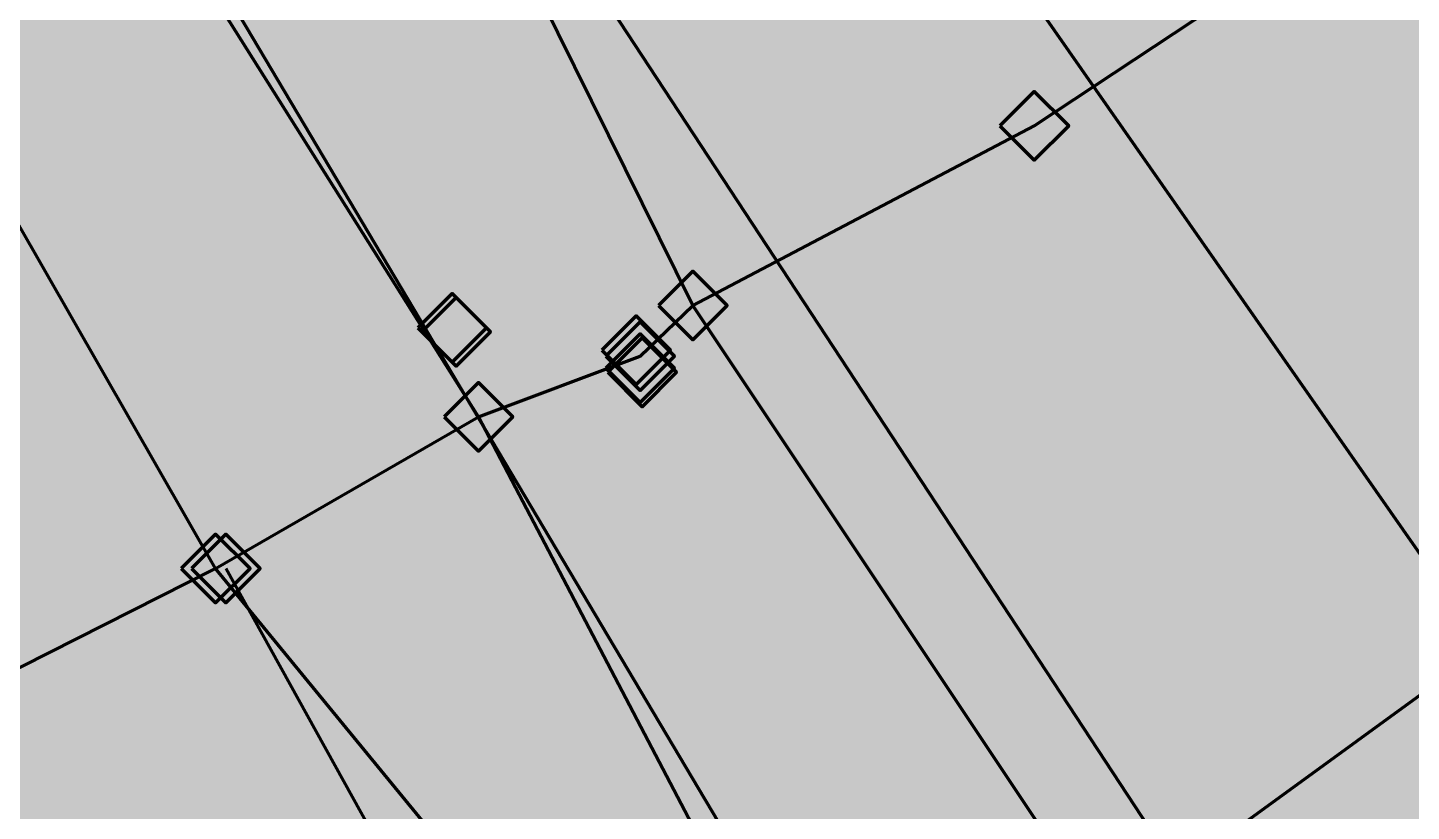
# Model space of a CAD drawing. Header units: inches. Extents: x 0 to 458, y -2 to 321.
# Drawn here: x 98.8 to 155.9, y 208.1 to 240.4 of the extents above; entities that cross this region are included whole.
import ezdxf

# ---------------------------------------------------------------- set-up
doc = ezdxf.new("R2010")
doc.units = ezdxf.units.IN
doc.header["$MEASUREMENT"] = 0
doc.layers.add('H', color=7, linetype='CONTINUOUS', lineweight=100)
doc.layers.add('P', color=250, linetype='CONTINUOUS', lineweight=100)

msp = doc.modelspace()

# ---------------------------------------------------------------- hatches: boundary and pattern name
at = {"layer": 'H', "linetype": 'Continuous'}
for color, points in [(7, [(-0.167, 296.167), (421, 296.167), (421, -1.833), (-0.167, -1.833)]), (0, [(142.917, 237.583), (142.833, 237.083), (142.583, 236.667), (142.167, 236.417), (141.75, 236.333), (141.333, 236.417), (140.917, 236.667), (140.667, 237.167), (140.5, 238), (140.667, 238.917), (140.917, 239.583), (141.417, 240), (142.167, 240.167), (142.417, 240.167), (142.583, 240.083), (142.583, 239.583), (142.417, 239.667), (142.083, 239.75), (141.333, 239.417), (141, 238.5), (141.417, 238.667), (141.833, 238.75), (142.167, 238.75), (142.5, 238.5), (142.833, 238.167), (142.917, 237.583), (142.417, 237.583), (142.333, 238), (142.167, 238.25), (141.917, 238.333), (141.667, 238.333), (141.333, 238.333), (141, 238.167), (141, 238.083), (141, 237.917), (141.083, 237.333), (141.25, 236.917), (141.5, 236.75), (141.75, 236.75), (142.25, 236.917), (142.417, 237.583), (142.917, 237.583), (145.167, 238.583), (145.083, 239.167), (144.833, 239.583), (144.667, 239.667), (144.417, 239.75), (143.917, 239.5), (143.75, 238.917), (143.833, 238.5), (144, 238.25), (144.25, 238.167), (144.5, 238.167), (144.833, 238.167), (145.083, 238.333), (145.167, 238.417), (145.167, 238.583), (142.917, 237.583), (143.25, 238.917), (143.333, 239.417), (143.583, 239.833), (144, 240.083), (144.417, 240.167), (144.833, 240.083), (145.25, 239.833), (145.5, 239.333), (145.583, 238.5), (145.5, 237.583), (145.25, 236.917), (144.75, 236.5), (144, 236.333), (143.75, 236.333), (143.583, 236.417), (143.583, 236.833), (143.75, 236.833), (144.083, 236.75), (144.833, 237.083), (145.083, 238), (144.75, 237.833), (144.333, 237.75), (144, 237.75), (143.667, 237.917), (143.333, 238.333), (143.25, 238.917), (142.917, 237.583), (146.917, 236.417), (146.333, 236.417), (146.333, 237.083), (146.917, 237.083), (146.917, 236.417), (142.917, 237.583), (149.917, 237.583), (149.833, 237.083), (149.583, 236.667), (149.167, 236.417), (148.667, 236.333), (148.167, 236.417), (147.667, 236.583), (147.667, 237.083), (147.75, 237.083), (147.917, 237), (148.167, 236.833), (148.417, 236.833), (148.667, 236.75), (149, 236.833), (149.167, 237), (149.333, 237.25), (149.417, 237.583), (149.333, 237.917), (149.167, 238.083), (148.917, 238.25), (148.583, 238.25), (148.167, 238.25), (147.833, 238.167), (147.833, 240.083), (149.833, 240.083), (149.833, 239.667), (148.333, 239.667), (148.333, 238.667), (148.5, 238.667), (148.667, 238.667), (149.167, 238.667), (149.5, 238.5), (149.75, 238.083), (149.917, 237.583), (142.917, 237.583), (152.167, 239.25), (152, 239.667), (151.5, 239.833), (151.083, 239.667), (150.917, 239.25), (151, 238.917), (151.25, 238.75), (151.5, 238.583), (151.75, 238.5), (152.083, 238.833), (152.167, 239.25), (142.917, 237.583), (152.25, 237.417), (152.167, 237.75), (151.833, 238), (151.583, 238.083), (151.25, 238.25), (150.917, 237.917), (150.833, 237.5), (151, 236.917), (151.5, 236.667), (152, 236.917), (152.25, 237.417), (142.917, 237.583), (151.5, 236.333), (151, 236.417), (150.667, 236.667), (150.417, 237), (150.333, 237.417), (150.5, 238), (151, 238.333), (151, 238.417), (150.583, 238.75), (150.417, 239.167), (150.75, 239.917), (151.5, 240.167), (152.333, 239.917), (152.667, 239.25), (152.5, 238.75), (152.083, 238.333), (152.583, 238), (152.75, 237.417), (152.417, 236.667), (151.5, 236.333)]), (0, [(97.417, 238.167), (95.833, 235), (95.25, 235), (97, 238.25), (95.083, 238.25), (95.083, 238.667), (97.417, 238.667), (97.417, 238.167), (100.083, 235), (97.833, 235), (97.833, 235.5), (98.333, 236), (98.75, 236.417), (99.333, 237.167), (99.5, 237.75), (99.417, 238), (99.25, 238.167), (99.083, 238.333), (98.833, 238.333), (98.583, 238.333), (98.333, 238.25), (98.083, 238.083), (97.917, 238), (97.917, 238.5), (98.333, 238.667), (98.833, 238.75), (99.667, 238.5), (100, 237.75), (99.917, 237.333), (99.75, 237), (99.583, 236.667), (99.25, 236.417), (98.75, 235.833), (98.333, 235.417), (100.083, 235.417), (100.083, 235), (97.417, 238.167), (101.417, 235), (100.833, 235), (100.833, 235.75), (101.417, 235.75), (101.417, 235), (97.417, 238.167), (104.5, 238.167), (102.917, 235), (102.333, 235), (104, 238.25), (102.167, 238.25), (102.167, 238.667), (104.5, 238.667), (104.5, 238.167), (97.417, 238.167), (107, 235), (105.25, 235), (105.25, 235.417), (105.917, 235.417), (105.917, 237.833), (105.25, 237.833), (105.25, 238.167), (105.75, 238.333), (106, 238.667), (106.333, 238.667), (106.333, 235.417), (107, 235.417), (107, 235)]), (0, [(138.917, 236.333), (140.333, 234.917), (141.75, 236.333), (140.333, 237.75)]), (0, [(128.833, 230.083), (128.833, 229.833), (128.75, 229.583), (128.667, 229.417), (128.5, 229.167), (128.333, 229.083), (128.167, 228.917), (127.917, 228.917), (127.667, 228.833), (127.417, 228.917), (127.25, 228.917), (126.917, 229.167), (126.75, 229.417), (126.583, 229.75), (126.5, 230.083), (126.5, 230.333), (126.5, 230.583), (126.5, 230.75), (126.5, 231), (126.583, 231.417), (126.667, 231.75), (126.917, 232.083), (127.083, 232.333), (127.417, 232.5), (127.75, 232.667), (128.167, 232.667), (128.333, 232.667), (128.5, 232.583), (128.5, 232.167), (128.333, 232.25), (128.083, 232.25), (127.833, 232.25), (127.667, 232.167), (127.333, 231.917), (127.167, 231.75), (127.083, 231.583), (127, 231.333), (127, 231), (127.333, 231.25), (127.75, 231.25), (128.083, 231.25), (128.25, 231.167), (128.5, 231.083), (128.667, 230.917), (128.75, 230.667), (128.833, 230.417), (128.833, 230.083), (128.333, 230.083), (128.333, 230.333), (128.333, 230.5), (128.083, 230.75), (127.917, 230.833), (127.667, 230.833), (127.333, 230.833), (127, 230.667), (127, 230.583), (127, 230.417), (127, 230.083), (127.083, 229.833), (127.167, 229.583), (127.25, 229.5), (127.417, 229.333), (127.667, 229.25), (128, 229.333), (128.167, 229.5), (128.333, 229.75), (128.333, 230.083), (128.833, 230.083), (131.083, 231.083), (131.083, 231.417), (131, 231.667), (130.917, 231.917), (130.833, 232.083), (130.583, 232.25), (130.333, 232.25), (130.083, 232.25), (129.917, 232.083), (129.75, 231.75), (129.667, 231.417), (129.75, 231.25), (129.75, 231.083), (129.917, 230.75), (130.167, 230.667), (130.417, 230.667), (130.75, 230.75), (131.083, 230.833), (131.083, 231), (131.083, 231.083), (128.833, 230.083), (129.167, 231.417), (129.25, 231.667), (129.25, 231.917), (129.417, 232.167), (129.5, 232.333), (129.75, 232.5), (129.917, 232.583), (130.167, 232.667), (130.333, 232.667), (130.583, 232.667), (130.833, 232.583), (131.167, 232.333), (131.333, 232.083), (131.5, 231.833), (131.583, 231.417), (131.583, 231.25), (131.583, 231), (131.583, 230.583), (131.5, 230.167), (131.333, 229.75), (131.167, 229.417), (130.917, 229.167), (130.667, 229), (130.333, 228.917), (129.917, 228.833), (129.75, 228.917), (129.5, 228.917), (129.5, 229.417), (129.75, 229.333), (130, 229.25), (130.25, 229.333), (130.417, 229.333), (130.75, 229.583), (130.917, 229.75), (131, 230), (131, 230.25), (131.083, 230.5), (130.833, 230.417), (130.667, 230.333), (130.333, 230.25), (129.917, 230.333), (129.583, 230.5), (129.417, 230.667), (129.333, 230.833), (129.25, 231.083), (129.167, 231.417), (128.833, 230.083), (132.833, 228.917), (132.25, 228.917), (132.25, 229.667), (132.833, 229.667), (132.833, 228.917), (128.833, 230.083), (135.333, 231.75), (135.333, 232), (135.167, 232.167), (135, 232.25), (134.75, 232.333), (134.5, 232.25), (134.25, 232.167), (134.167, 232), (134.083, 231.75), (134.167, 231.5), (134.5, 231.25), (134.667, 231.167), (135, 231), (135.167, 231.167), (135.25, 231.333), (135.333, 231.5), (135.333, 231.75), (128.833, 230.083), (135.417, 229.917), (135.417, 230.083), (135.333, 230.25), (135.167, 230.417), (135, 230.5), (134.75, 230.667), (134.417, 230.75), (134.25, 230.583), (134.167, 230.417), (134.083, 230.25), (134, 230), (134.083, 229.667), (134.25, 229.417), (134.417, 229.25), (134.75, 229.25), (135, 229.25), (135.25, 229.417), (135.333, 229.583), (135.417, 229.917), (128.833, 230.083), (134.75, 228.833), (134.5, 228.833), (134.25, 228.917), (134, 229), (133.833, 229.167), (133.583, 229.5), (133.5, 229.917), (133.583, 230.25), (133.667, 230.5), (133.917, 230.75), (134.167, 230.917), (133.917, 231.083), (133.75, 231.25), (133.667, 231.5), (133.583, 231.75), (133.667, 232.083), (133.917, 232.417), (134.25, 232.583), (134.5, 232.667), (134.75, 232.667), (135, 232.667), (135.167, 232.583), (135.5, 232.417), (135.75, 232.083), (135.833, 231.75), (135.75, 231.5), (135.667, 231.25), (135.5, 231.083), (135.25, 230.917), (135.25, 230.833), (135.583, 230.667), (135.75, 230.5), (135.917, 230.25), (135.917, 229.917), (135.917, 229.75), (135.833, 229.5), (135.75, 229.333), (135.583, 229.167), (135.167, 228.917), (135, 228.833), (134.75, 228.833), (128.833, 230.083), (138.667, 232.083), (137.083, 228.917), (136.583, 228.917), (138.25, 232.167), (136.333, 232.167), (136.333, 232.583), (138.667, 232.583), (138.667, 232.083)]), (0, [(106.333, 228.917), (106.333, 228.583), (106.25, 228.333), (106.167, 228.167), (106, 228), (105.833, 227.833), (105.667, 227.75), (105.417, 227.667), (105.167, 227.583), (104.917, 227.667), (104.75, 227.667), (104.417, 227.917), (104.25, 228.167), (104.083, 228.5), (104, 228.833), (104, 229.083), (104, 229.333), (104, 229.5), (104, 229.75), (104.083, 230.167), (104.167, 230.5), (104.333, 230.833), (104.583, 231.083), (104.917, 231.25), (105.25, 231.417), (105.583, 231.417), (105.833, 231.417), (106, 231.417), (106, 230.917), (105.833, 231), (105.583, 231), (105.333, 231), (105.167, 230.917), (104.833, 230.667), (104.667, 230.5), (104.583, 230.333), (104.5, 230.083), (104.5, 229.75), (104.833, 230), (105.25, 230), (105.583, 230), (105.75, 229.917), (105.917, 229.833), (106.167, 229.667), (106.25, 229.417), (106.333, 229.167), (106.333, 228.917), (105.833, 228.833), (105.833, 229.083), (105.75, 229.25), (105.583, 229.5), (105.417, 229.583), (105.167, 229.667), (104.833, 229.583), (104.5, 229.417), (104.5, 229.333), (104.5, 229.167), (104.5, 228.833), (104.583, 228.583), (104.667, 228.417), (104.75, 228.25), (104.917, 228.083), (105.167, 228), (105.417, 228.083), (105.667, 228.25), (105.833, 228.5), (105.833, 228.833), (106.333, 228.917), (108.583, 229.833), (108.583, 230.167), (108.5, 230.5), (108.417, 230.667), (108.333, 230.833), (108.083, 231), (107.833, 231), (107.583, 231), (107.333, 230.833), (107.25, 230.583), (107.167, 230.167), (107.167, 230), (107.25, 229.833), (107.417, 229.583), (107.667, 229.417), (107.917, 229.417), (108.25, 229.5), (108.583, 229.667), (108.583, 229.75), (108.583, 229.833), (106.333, 228.917), (106.667, 230.167), (106.75, 230.417), (106.75, 230.667), (106.917, 230.917), (107, 231.083), (107.167, 231.25), (107.417, 231.333), (107.667, 231.417), (107.833, 231.417), (108.083, 231.417), (108.333, 231.333), (108.667, 231.083), (108.833, 230.833), (109, 230.583), (109, 230.167), (109.083, 230), (109.083, 229.75), (109, 229.333), (109, 228.917), (108.833, 228.5), (108.667, 228.25), (108.417, 228), (108.167, 227.75), (107.833, 227.667), (107.417, 227.667), (107.25, 227.667), (107, 227.667), (107, 228.167), (107.25, 228.083), (107.5, 228.083), (107.75, 228.083), (107.917, 228.167), (108.25, 228.333), (108.333, 228.583), (108.5, 228.75), (108.5, 229), (108.583, 229.25), (108.333, 229.167), (108.167, 229.083), (107.833, 229), (107.417, 229.083), (107.083, 229.25), (106.917, 229.417), (106.75, 229.583), (106.75, 229.833), (106.667, 230.167), (106.333, 228.917), (110.333, 227.667), (109.75, 227.667), (109.75, 228.417), (110.333, 228.417), (110.333, 227.667), (106.333, 228.917), (112.833, 230.5), (112.833, 230.75), (112.667, 230.917), (112.5, 231.083), (112.25, 231.083), (112, 231.083), (111.75, 230.917), (111.667, 230.75), (111.583, 230.5), (111.667, 230.25), (111.917, 230), (112.167, 229.917), (112.5, 229.75), (112.667, 229.917), (112.75, 230.083), (112.833, 230.333), (112.833, 230.5), (106.333, 228.917), (112.917, 228.667), (112.917, 228.917), (112.833, 229), (112.667, 229.167), (112.5, 229.333), (112.25, 229.417), (111.917, 229.5), (111.75, 229.417), (111.667, 229.167), (111.583, 229), (111.5, 228.75), (111.583, 228.417), (111.75, 228.167), (111.917, 228), (112.25, 228), (112.5, 228), (112.75, 228.167), (112.833, 228.417), (112.917, 228.667), (106.333, 228.917), (112.25, 227.583), (111.917, 227.667), (111.75, 227.667), (111.5, 227.833), (111.333, 227.917), (111.083, 228.25), (111, 228.75), (111.083, 229), (111.167, 229.25), (111.417, 229.5), (111.667, 229.667), (111.417, 229.833), (111.25, 230), (111.167, 230.25), (111.083, 230.5), (111.167, 230.833), (111.417, 231.167), (111.75, 231.417), (112, 231.417), (112.25, 231.417), (112.417, 231.417), (112.667, 231.417), (113, 231.167), (113.25, 230.917), (113.333, 230.5), (113.25, 230.25), (113.167, 230), (113, 229.833), (112.75, 229.667), (113, 229.5), (113.25, 229.25), (113.333, 229), (113.417, 228.75), (113.417, 228.5), (113.333, 228.25), (113.25, 228.083), (113.083, 227.917), (112.667, 227.667), (112.5, 227.667), (112.25, 227.583), (106.333, 228.917), (115.667, 229.833), (115.667, 230.167), (115.583, 230.5), (115.5, 230.667), (115.417, 230.833), (115.167, 231), (114.917, 231), (114.667, 231), (114.417, 230.833), (114.333, 230.583), (114.25, 230.167), (114.25, 230), (114.333, 229.833), (114.5, 229.583), (114.75, 229.417), (115, 229.417), (115.333, 229.5), (115.667, 229.667), (115.667, 229.75), (115.667, 229.833), (106.333, 228.917), (113.75, 230.167), (113.833, 230.667), (114.083, 231.083), (114.5, 231.333), (114.917, 231.417), (115.417, 231.333), (115.75, 231.083), (116, 230.583), (116.167, 229.75), (116, 228.917), (115.75, 228.25), (115.25, 227.75), (114.5, 227.667), (114.25, 227.667), (114.083, 227.667), (114.083, 228.167), (114.333, 228.083), (114.583, 228.083), (115.333, 228.333), (115.667, 229.25), (115.25, 229.083), (114.833, 229), (114.5, 229.083), (114.167, 229.25), (113.833, 229.583), (113.75, 230.167)]), (0, [(121.083, 230), (119.5, 226.917), (119, 226.917), (120.667, 230.167), (118.75, 230.167), (118.75, 230.583), (121.083, 230.583), (121.083, 230), (123.833, 228.75), (123.833, 228.5), (123.833, 228.25), (123.75, 227.833), (123.667, 227.583), (123.583, 227.25), (123.417, 227.083), (123.167, 226.917), (123, 226.833), (122.667, 226.833), (122.417, 226.833), (122.167, 226.917), (121.917, 227.083), (121.833, 227.25), (121.667, 227.583), (121.583, 227.917), (121.5, 228.25), (121.5, 228.5), (121.5, 228.75), (121.5, 229), (121.5, 229.167), (121.583, 229.583), (121.667, 229.917), (121.833, 230.167), (122, 230.333), (122.167, 230.5), (122.417, 230.583), (122.667, 230.667), (123, 230.583), (123.167, 230.5), (123.417, 230.333), (123.583, 230.167), (123.667, 229.917), (123.75, 229.583), (123.833, 229.167), (123.833, 229), (123.833, 228.75), (121.083, 230), (123.25, 227.583), (123.25, 227.833), (123.333, 228.083), (123.333, 228.417), (123.333, 228.75), (123.333, 229.083), (123.333, 229.417), (123.25, 229.667), (123.25, 229.833), (123, 230.167), (122.833, 230.167), (122.667, 230.25), (122.333, 230.167), (122.167, 229.833), (122.083, 229.667), (122, 229.333), (122, 229.083), (122, 228.75), (122, 228.333), (122, 228.083), (122.083, 227.833), (122.167, 227.583), (122.333, 227.333), (122.5, 227.25), (122.667, 227.25), (123, 227.333), (123.25, 227.583)]), (0, [(124.833, 228.917), (126.25, 227.5), (127.667, 228.917), (126.25, 230.333)]), (0, [(114.917, 228), (116.333, 226.583), (117.75, 228), (116.333, 229.417)]), (0, [(115.083, 227.833), (116.5, 226.417), (117.917, 227.833), (116.5, 229.25)]), (0, [(122.5, 227.083), (123.917, 225.667), (125.333, 227.083), (123.917, 228.5)]), (0, [(122.667, 226.833), (124.083, 225.417), (125.5, 226.833), (124.083, 228.25)]), (0, [(122.667, 226.333), (124.083, 224.917), (125.5, 226.333), (124.083, 227.75)]), (0, [(122.75, 226.167), (124.167, 224.75), (125.583, 226.167), (124.167, 227.583)]), (0, [(126.667, 223.917), (126.667, 223.667), (126.583, 223.417), (126.5, 223.167), (126.333, 223), (126.167, 222.833), (126, 222.75), (125.75, 222.667), (125.583, 222.667), (125.333, 222.667), (125.083, 222.75), (124.75, 223), (124.583, 223.25), (124.417, 223.5), (124.333, 223.917), (124.333, 224.083), (124.333, 224.333), (124.333, 224.583), (124.333, 224.75), (124.417, 225.167), (124.583, 225.583), (124.75, 225.833), (125, 226.083), (125.25, 226.333), (125.583, 226.417), (126, 226.5), (126.167, 226.417), (126.417, 226.417), (126.417, 225.917), (126.333, 225.917), (126.167, 226), (125.917, 226), (125.667, 226), (125.5, 226), (125.167, 225.75), (125, 225.583), (124.917, 225.333), (124.833, 225.083), (124.833, 224.833), (125.167, 225), (125.583, 225.083), (126, 225), (126.167, 225), (126.333, 224.833), (126.5, 224.667), (126.583, 224.5), (126.667, 224.25), (126.667, 223.917), (126.167, 223.917), (126.167, 224.083), (126.167, 224.25), (125.917, 224.5), (125.75, 224.667), (125.5, 224.667), (125.167, 224.583), (124.833, 224.5), (124.833, 224.333), (124.833, 224.25), (124.833, 223.917), (124.917, 223.583), (125, 223.417), (125.083, 223.25), (125.333, 223.083), (125.583, 223.083), (125.833, 223.083), (126, 223.25), (126.167, 223.5), (126.167, 223.917), (126.667, 223.917), (128.917, 224.917), (128.917, 225.25), (128.833, 225.5), (128.75, 225.667), (128.667, 225.833), (128.417, 226), (128.167, 226.083), (127.917, 226), (127.75, 225.833), (127.583, 225.583), (127.583, 225.25), (127.583, 225), (127.583, 224.833), (127.833, 224.583), (128, 224.5), (128.25, 224.417), (128.583, 224.5), (128.917, 224.667), (128.917, 224.75), (128.917, 224.917), (126.667, 223.917), (127.083, 225.167), (127.083, 225.5), (127.167, 225.75), (127.25, 225.917), (127.417, 226.083), (127.583, 226.25), (127.75, 226.333), (128, 226.417), (128.167, 226.5), (128.417, 226.417), (128.667, 226.417), (129, 226.167), (129.167, 225.917), (129.333, 225.583), (129.417, 225.25), (129.417, 225), (129.417, 224.75), (129.417, 224.333), (129.333, 223.917), (129.167, 223.583), (129, 223.25), (128.75, 223), (128.5, 222.833), (128.167, 222.667), (127.75, 222.667), (127.583, 222.667), (127.333, 222.75), (127.333, 223.167), (127.417, 223.167), (127.583, 223.083), (127.833, 223.083), (128.083, 223.083), (128.25, 223.167), (128.583, 223.417), (128.75, 223.583), (128.833, 223.75), (128.917, 224), (128.917, 224.333), (128.75, 224.167), (128.5, 224.083), (128.167, 224.083), (127.75, 224.083), (127.417, 224.25), (127.25, 224.417), (127.167, 224.667), (127.083, 224.917), (127.083, 225.167), (126.667, 223.917), (130.667, 222.75), (130.083, 222.75), (130.083, 223.417), (130.667, 223.417), (130.667, 222.75), (126.667, 223.917), (133.25, 224.917), (133.25, 225.25), (133.167, 225.5), (133.083, 225.667), (133, 225.833), (132.75, 226), (132.5, 226.083), (132.25, 226), (132, 225.833), (131.917, 225.583), (131.833, 225.25), (131.917, 225), (131.917, 224.833), (132.083, 224.583), (132.333, 224.5), (132.583, 224.417), (132.917, 224.5), (133.25, 224.667), (133.25, 224.75), (133.25, 224.917), (126.667, 223.917), (131.333, 225.167), (131.417, 225.5), (131.417, 225.75), (131.583, 225.917), (131.667, 226.083), (131.917, 226.25), (132.083, 226.333), (132.333, 226.417), (132.5, 226.5), (132.75, 226.417), (133, 226.417), (133.333, 226.167), (133.5, 225.917), (133.667, 225.583), (133.75, 225.25), (133.75, 225), (133.75, 224.75), (133.75, 224.333), (133.667, 223.917), (133.5, 223.583), (133.333, 223.25), (133.083, 223), (132.833, 222.833), (132.5, 222.667), (132.083, 222.667), (131.917, 222.667), (131.667, 222.75), (131.667, 223.167), (131.917, 223.083), (132.167, 223.083), (132.417, 223.083), (132.583, 223.167), (132.917, 223.417), (133, 223.583), (133.167, 223.75), (133.167, 224), (133.25, 224.333), (133, 224.167), (132.833, 224.083), (132.5, 224.083), (132.083, 224.083), (131.75, 224.25), (131.583, 224.417), (131.5, 224.667), (131.417, 224.917), (131.333, 225.167), (126.667, 223.917), (135.917, 225.5), (135.917, 225.75), (135.75, 225.917), (135.583, 226.083), (135.333, 226.083), (135.083, 226.083), (134.917, 226), (134.75, 225.833), (134.75, 225.583), (134.833, 225.25), (135.083, 225), (135.333, 224.917), (135.583, 224.833), (135.75, 225), (135.833, 225.167), (135.917, 225.333), (135.917, 225.5), (126.667, 223.917), (136, 223.667), (136, 223.917), (135.917, 224.083), (135.833, 224.167), (135.583, 224.333), (135.333, 224.417), (135.083, 224.583), (134.833, 224.417), (134.75, 224.25), (134.667, 224), (134.667, 223.75), (134.667, 223.5), (134.833, 223.25), (135.083, 223.083), (135.333, 223), (135.583, 223.083), (135.833, 223.167), (136, 223.417), (136, 223.667), (126.667, 223.917), (135.333, 222.667), (134.833, 222.75), (134.417, 223), (134.25, 223.333), (134.167, 223.75), (134.333, 224.25), (134.75, 224.667), (134.333, 225.083), (134.25, 225.5), (134.5, 226.167), (135.333, 226.5), (136.167, 226.25), (136.417, 225.583), (136.25, 225.083), (135.833, 224.667), (136.333, 224.333), (136.5, 223.75), (136.167, 223), (135.333, 222.667)]), (0, [(116, 224.333), (117.417, 222.917), (118.833, 224.333), (117.417, 225.75)]), (0, [(110.583, 221.917), (110.583, 221.667), (110.5, 221.417), (110.333, 221.167), (110.25, 221), (110.083, 220.833), (109.833, 220.75), (109.667, 220.667), (109.417, 220.667), (109.167, 220.667), (109, 220.75), (108.583, 221), (108.417, 221.25), (108.333, 221.5), (108.25, 221.917), (108.167, 222.083), (108.167, 222.333), (108.167, 222.583), (108.25, 222.833), (108.333, 223.25), (108.417, 223.583), (108.583, 223.917), (108.833, 224.167), (109.083, 224.333), (109.417, 224.417), (109.833, 224.5), (110.083, 224.5), (110.25, 224.417), (110.25, 223.917), (110.083, 224), (109.75, 224.083), (109.583, 224), (109.333, 224), (109, 223.75), (108.917, 223.583), (108.833, 223.333), (108.75, 223.083), (108.667, 222.833), (109.083, 223), (109.5, 223.083), (109.833, 223), (110, 223), (110.167, 222.833), (110.333, 222.667), (110.5, 222.5), (110.583, 222.25), (110.583, 221.917), (110.083, 221.917), (110.083, 222.083), (110, 222.333), (109.833, 222.583), (109.583, 222.667), (109.333, 222.667), (109, 222.667), (108.667, 222.5), (108.667, 222.333), (108.667, 222.25), (108.75, 221.917), (108.75, 221.667), (108.833, 221.417), (108.917, 221.25), (109.167, 221.083), (109.417, 221.083), (109.667, 221.083), (109.917, 221.25), (110, 221.583), (110.083, 221.917), (110.583, 221.917), (112.833, 222.917), (112.75, 223.25), (112.75, 223.5), (112.667, 223.75), (112.5, 223.833), (112.333, 224), (112.083, 224.083), (111.833, 224), (111.583, 223.833), (111.417, 223.583), (111.417, 223.25), (111.417, 223), (111.5, 222.833), (111.667, 222.583), (111.833, 222.5), (112.167, 222.5), (112.5, 222.5), (112.75, 222.667), (112.75, 222.75), (112.833, 222.917), (110.583, 221.917), (110.917, 223.25), (110.917, 223.5), (111, 223.75), (111.083, 223.917), (111.25, 224.167), (111.417, 224.25), (111.667, 224.417), (111.833, 224.5), (112.083, 224.5), (112.333, 224.5), (112.5, 224.417), (112.917, 224.167), (113.083, 223.917), (113.167, 223.583), (113.25, 223.25), (113.25, 223), (113.25, 222.833), (113.25, 222.333), (113.167, 221.917), (113.083, 221.583), (112.917, 221.25), (112.667, 221), (112.417, 220.833), (112.083, 220.75), (111.667, 220.667), (111.417, 220.667), (111.25, 220.75), (111.25, 221.167), (111.417, 221.167), (111.75, 221.083), (111.917, 221.083), (112.167, 221.167), (112.5, 221.417), (112.583, 221.583), (112.667, 221.833), (112.75, 222.083), (112.75, 222.333), (112.583, 222.167), (112.417, 222.167), (112, 222.083), (111.667, 222.083), (111.333, 222.25), (111.167, 222.417), (111, 222.667), (110.917, 222.917), (110.917, 223.25), (110.583, 221.917), (114.583, 220.75), (114, 220.75), (114, 221.417), (114.583, 221.417), (114.583, 220.75), (110.583, 221.917), (117.083, 222.917), (117.083, 223.25), (117.083, 223.5), (117, 223.75), (116.833, 223.833), (116.667, 224), (116.417, 224.083), (116.083, 224), (115.917, 223.833), (115.75, 223.583), (115.75, 223.25), (115.75, 223), (115.75, 222.833), (116, 222.583), (116.167, 222.5), (116.417, 222.5), (116.75, 222.5), (117.083, 222.667), (117.083, 222.75), (117.083, 222.917), (110.583, 221.917), (115.25, 223.25), (115.25, 223.5), (115.333, 223.75), (115.417, 223.917), (115.583, 224.167), (115.75, 224.25), (115.917, 224.417), (116.167, 224.5), (116.417, 224.5), (116.667, 224.5), (116.833, 224.417), (117.167, 224.167), (117.417, 223.917), (117.5, 223.583), (117.583, 223.25), (117.583, 223), (117.583, 222.833), (117.583, 222.333), (117.5, 221.917), (117.417, 221.583), (117.167, 221.25), (117, 221), (116.667, 220.833), (116.333, 220.75), (116, 220.667), (115.75, 220.667), (115.583, 220.75), (115.583, 221.167), (115.75, 221.167), (116, 221.083), (116.25, 221.083), (116.5, 221.167), (116.75, 221.417), (116.917, 221.583), (117, 221.833), (117.083, 222.083), (117.083, 222.333), (116.917, 222.167), (116.75, 222.167), (116.333, 222.083), (116, 222.083), (115.667, 222.25), (115.417, 222.417), (115.333, 222.667), (115.25, 222.917), (115.25, 223.25), (110.583, 221.917), (120.417, 221.917), (120.417, 221.667), (120.333, 221.417), (120.167, 221.167), (120.083, 221), (119.917, 220.833), (119.667, 220.75), (119.5, 220.667), (119.25, 220.667), (119, 220.667), (118.833, 220.75), (118.417, 221), (118.25, 221.25), (118.167, 221.5), (118.083, 221.917), (118, 222.083), (118, 222.333), (118, 222.583), (118.083, 222.833), (118.167, 223.25), (118.25, 223.583), (118.417, 223.917), (118.667, 224.167), (118.917, 224.333), (119.25, 224.417), (119.667, 224.5), (119.917, 224.5), (120.083, 224.417), (120.083, 223.917), (119.917, 224), (119.583, 224.083), (119.417, 224), (119.167, 224), (118.833, 223.75), (118.75, 223.583), (118.667, 223.333), (118.583, 223.083), (118.5, 222.833), (118.917, 223), (119.333, 223.083), (119.667, 223), (119.833, 223), (120, 222.833), (120.167, 222.667), (120.333, 222.5), (120.417, 222.25), (120.417, 221.917), (110.583, 221.917), (119.917, 221.917), (119.917, 222.083), (119.833, 222.333), (119.667, 222.583), (119.417, 222.667), (119.167, 222.667), (118.833, 222.667), (118.5, 222.5), (118.5, 222.333), (118.5, 222.25), (118.583, 221.917), (118.583, 221.667), (118.667, 221.417), (118.75, 221.25), (119, 221.083), (119.25, 221.083), (119.5, 221.083), (119.75, 221.25), (119.833, 221.583), (119.917, 221.917)]), (0, [(96.583, 221.25), (95, 218.167), (94.5, 218.167), (96.167, 221.417), (94.25, 221.417), (94.25, 221.833), (96.583, 221.833), (96.583, 221.25), (98, 221.5), (97.75, 221.417), (97.5, 221.333), (97.333, 221.25), (97.167, 221.167), (97.083, 221.167), (97.083, 221.667), (97.583, 221.833), (98.083, 221.917), (98.5, 221.833), (98.833, 221.667), (99.083, 221.417), (99.167, 221), (99, 220.5), (98.5, 220.167), (98.75, 220.083), (99, 219.917), (99.167, 219.667), (99.25, 219.25), (99.167, 218.833), (98.917, 218.417), (98.5, 218.167), (98, 218.083), (97.5, 218.167), (97, 218.333), (97, 218.833), (97.083, 218.833), (97.5, 218.583), (98, 218.5), (98.25, 218.583), (98.5, 218.75), (98.667, 219), (98.75, 219.333), (98.667, 219.583), (98.5, 219.833), (98.25, 219.917), (98, 219.917), (97.75, 219.917), (97.75, 220.333), (97.917, 220.333), (98.5, 220.5), (98.667, 221), (98.583, 221.25), (98.5, 221.333), (98.25, 221.5), (98, 221.5), (96.583, 221.25), (100.583, 218.167), (100, 218.167), (100, 218.833), (100.583, 218.833), (100.583, 218.167), (96.583, 221.25), (103.417, 218.167), (101.667, 218.167), (101.667, 218.583), (102.333, 218.583), (102.333, 221), (101.667, 221), (101.667, 221.333), (102.167, 221.417), (102.417, 221.833), (102.75, 221.833), (102.75, 218.583), (103.417, 218.583), (103.417, 218.167), (96.583, 221.25), (105.917, 220.333), (105.833, 220.917), (105.667, 221.333), (105.417, 221.5), (105.167, 221.5), (104.667, 221.25), (104.5, 220.667), (104.583, 220.25), (104.75, 220), (105, 219.917), (105.25, 219.917), (105.583, 219.917), (105.917, 220.083), (105.917, 220.167), (105.917, 220.333), (96.583, 221.25), (104, 220.667), (104.083, 221.167), (104.333, 221.583), (104.75, 221.833), (105.167, 221.917), (105.667, 221.833), (106, 221.583), (106.25, 221.083), (106.417, 220.25), (106.333, 219.333), (106, 218.667), (105.5, 218.25), (104.75, 218.083), (104.583, 218.083), (104.333, 218.167), (104.333, 218.583), (104.583, 218.583), (104.833, 218.5), (105.583, 218.833), (105.917, 219.75), (105.5, 219.583), (105.167, 219.5), (104.75, 219.5), (104.417, 219.667), (104.083, 220.083), (104, 220.667)]), (0, [(105.167, 218.083), (106.583, 216.667), (108, 218.083), (106.583, 219.5)]), (0, [(105.583, 218.083), (107, 216.667), (108.417, 218.083), (107, 219.5)]), (0, [(109.583, 216.333), (108, 213.25), (107.5, 213.25), (109.167, 216.5), (107.25, 216.5), (107.25, 216.917), (109.583, 216.917), (109.583, 216.333), (111, 216.583), (110.75, 216.5), (110.5, 216.417), (110.333, 216.333), (110.167, 216.25), (110.083, 216.25), (110.083, 216.75), (110.5, 216.917), (111.083, 217), (111.5, 216.917), (111.833, 216.75), (112.083, 216.5), (112.167, 216.083), (112, 215.583), (111.5, 215.25), (111.75, 215.167), (112, 215), (112.167, 214.75), (112.25, 214.333), (112.167, 213.917), (111.917, 213.5), (111.5, 213.25), (111, 213.167), (110.5, 213.25), (110, 213.417), (110, 213.917), (110.417, 213.667), (111, 213.583), (111.25, 213.667), (111.5, 213.833), (111.667, 214.083), (111.75, 214.417), (111.667, 214.667), (111.5, 214.917), (111.25, 215), (111, 215), (110.75, 215), (110.75, 215.417), (110.917, 215.417), (111.417, 215.583), (111.667, 216.083), (111.583, 216.333), (111.5, 216.417), (111.25, 216.583), (111, 216.583), (109.583, 216.333), (113.583, 213.25), (113, 213.25), (113, 213.917), (113.583, 213.917), (113.583, 213.25), (109.583, 216.333), (116.667, 215.083), (116.333, 213.667), (115.5, 213.167), (114.583, 213.667), (114.25, 215.083), (114.583, 216.5), (115.5, 217), (116.333, 216.5), (116.667, 215.083), (109.583, 216.333), (116, 214), (116.083, 214.417), (116.167, 215.083), (116.083, 215.75), (116, 216.167), (115.833, 216.5), (115.5, 216.583), (115.083, 216.5), (114.917, 216.167), (114.833, 215.75), (114.75, 215.083), (114.833, 214.417), (114.917, 214), (115.083, 213.667), (115.5, 213.583), (115.833, 213.667), (116, 214), (109.583, 216.333), (118.833, 216.083), (118.667, 216.5), (118.25, 216.667), (117.75, 216.5), (117.583, 216.083), (117.667, 215.75), (117.917, 215.583), (118.167, 215.417), (118.5, 215.333), (118.75, 215.667), (118.833, 216.083), (109.583, 216.333), (118.917, 214.25), (118.833, 214.583), (118.5, 214.833), (118.25, 214.917), (117.917, 215.083), (117.667, 214.75), (117.5, 214.333), (117.75, 213.75), (118.25, 213.5), (118.75, 213.75), (118.917, 214.25), (109.583, 216.333), (118.25, 213.167), (117.75, 213.25), (117.333, 213.5), (117.083, 213.833), (117, 214.25), (117.167, 214.833), (117.667, 215.25), (117.25, 215.583), (117.083, 216), (117.417, 216.75), (118.25, 217), (119, 216.75), (119.333, 216.083), (119.167, 215.583), (118.75, 215.167), (119.25, 214.833), (119.417, 214.25), (119.083, 213.5), (118.25, 213.167)]), (0, [(95.583, 212.667), (94, 209.583), (93.417, 209.583), (95.083, 212.833), (93.25, 212.833), (93.25, 213.25), (95.583, 213.25), (95.583, 212.667), (98.333, 210.833), (97.917, 210.833), (97.917, 209.583), (97.417, 209.583), (97.417, 210.833), (95.833, 210.833), (95.833, 211.333), (97.5, 213.25), (97.917, 213.25), (97.917, 211.25), (98.333, 211.25), (98.333, 210.833), (95.583, 212.667), (97.417, 211.25), (97.417, 212.667), (96.25, 211.25), (97.417, 211.25), (95.583, 212.667), (99.583, 209.583), (99, 209.583), (99, 210.25), (99.583, 210.25), (99.583, 209.583), (95.583, 212.667), (102.417, 209.583), (100.583, 209.583), (100.583, 209.917), (101.25, 209.917), (101.25, 212.417), (100.583, 212.417), (100.583, 212.75), (101.167, 212.833), (101.333, 213.25), (101.75, 213.25), (101.75, 209.917), (102.417, 209.917), (102.417, 209.583), (95.583, 212.667), (104.833, 212.417), (104.667, 212.75), (104.167, 212.917), (103.75, 212.833), (103.583, 212.417), (103.667, 212.083), (103.917, 211.917), (104.167, 211.75), (104.417, 211.667), (104.75, 212), (104.833, 212.417), (95.583, 212.667), (104.917, 210.583), (104.833, 210.917), (104.417, 211.167), (104.25, 211.25), (103.917, 211.417), (103.583, 211.083), (103.5, 210.583), (103.667, 210.083), (104.167, 209.833), (104.667, 210), (104.917, 210.583), (95.583, 212.667), (104.167, 209.5), (103.667, 209.583), (103.333, 209.833), (103.083, 210.167), (103, 210.583), (103.167, 211.167), (103.583, 211.5), (103.25, 211.917), (103.083, 212.333), (103.417, 213), (104.167, 213.333), (105, 213.083), (105.333, 212.417), (105.167, 211.917), (104.75, 211.5), (105.25, 211.167), (105.417, 210.583), (105.083, 209.833), (104.167, 209.5)])]:
    msp.add_hatch(color=color, dxfattribs=at).paths.add_polyline_path(points)

# ---------------------------------------------------------------- linework, layer by layer
at = {"layer": 'P', "color": 0, "linetype": 'Continuous'}
for points in [[(93, 320.833), (107.417, 300.833), (128.5, 258.417), (157.75, 216.5), (198.083, 187.5), (241.25, 168.167), (259.417, 168.75), (299.167, 164.417), (352.083, 161.583), (409.833, 193), (458, 226.583)], [(53.75, 307.417), (81.75, 288.75), (92.583, 266.083), (130.5, 202.25), (139.417, 164.25), (150.5, 128.5), (170.833, 78.25), (185.333, 64.833), (201.083, 63.167), (247.333, 94.083)], [(220.583, 72.75), (192.5, 89.583), (166.5, 105.417), (157.917, 132.417), (150.25, 159.5), (143.417, 185.833), (143.417, 185.833), (143.25, 203.417), (126.25, 228.917), (114.417, 252.833), (87.833, 297.667)], [(173.833, 71.667), (159.167, 100.583), (149, 129.25), (139.917, 159.5), (135, 184.833), (130.333, 199.667), (117.417, 224.333), (102.417, 248.167), (77.417, 292.583)], [(96.917, 283.917), (122.333, 242), (149.917, 200), (149.917, 193.417), (150.667, 154.667), (170.5, 110.667), (198.667, 85.25)], [(84.833, 207.083), (106.583, 218.083), (117.417, 224.333), (124.083, 226.833), (126.25, 228.917), (140.333, 236.333), (156.833, 247.25)], [(143.917, 126.667), (137.167, 155.75), (131.167, 180.583), (126.25, 194.083), (106.583, 218.083), (94.833, 238.583)], [(138.917, 236.333), (140.333, 234.917), (141.75, 236.333), (140.333, 237.75), (138.917, 236.333)], [(124.833, 228.917), (126.25, 227.5), (127.667, 228.917), (126.25, 230.333), (124.833, 228.917)], [(114.917, 228), (116.333, 226.583), (117.75, 228), (116.333, 229.417), (114.917, 228)], [(115.083, 227.833), (116.5, 226.417), (117.917, 227.833), (116.5, 229.25), (115.083, 227.833)], [(122.5, 227.083), (123.917, 225.667), (125.333, 227.083), (123.917, 228.5), (122.5, 227.083)], [(122.667, 226.833), (124.083, 225.417), (125.5, 226.833), (124.083, 228.25), (122.667, 226.833)], [(122.667, 226.333), (124.083, 224.917), (125.5, 226.333), (124.083, 227.75), (122.667, 226.333)], [(122.75, 226.167), (124.167, 224.75), (125.583, 226.167), (124.167, 227.583), (122.75, 226.167)], [(116, 224.333), (117.417, 222.917), (118.833, 224.333), (117.417, 225.75), (116, 224.333)], [(105, 170.417), (126.25, 194.083), (130.333, 199.667), (138, 200.583), (143.25, 203.417), (158.833, 214.75), (172.5, 222.5)], [(105.167, 218.083), (106.583, 216.667), (108, 218.083), (106.583, 219.5), (105.167, 218.083)], [(105.583, 218.083), (107, 216.667), (108.417, 218.083), (107, 219.5), (105.583, 218.083)], [(107, 218.083), (134.25, 168.833), (137.417, 150.833), (139.167, 140.083), (141.75, 131.333)]]:
    msp.add_lwpolyline(points, dxfattribs=at)

doc.saveas('drawing.dxf')
